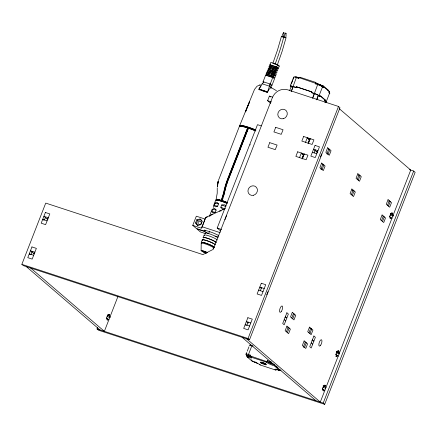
<?xml version="1.0" encoding="UTF-8"?>
<svg xmlns="http://www.w3.org/2000/svg" width="437" height="437" viewBox="0 0 437 437"><rect width="100%" height="100%" fill="white"/><g stroke="black" fill="none" stroke-linecap="round" stroke-linejoin="round"><path stroke-width="0.66" d="M201.102 250.674L201.211 243.349M217.249 187.73L217.222 193.236L216.211 198.671M211.808 211.623L212.732 212.934L215.244 212.311L216.14 210.017L214.523 208.34L213.032 208.864L211.808 211.623L215.244 212.311M214.201 205.499L215.119 206.81L217.631 206.188L218.527 203.888L216.91 202.216L215.425 202.741L214.201 205.499L217.631 206.188M279.319 369.893L279.964 370.292L279.445 370.259A5.67 0.787 21.3 0 0 275.578 370.03L260.157 364.971A5.67 0.787 21.3 0 0 252.318 361.361L247.156 356.931L246.446 355.718L246.741 354.948L245.9 354.21A4.151 0.579 21.3 0 1 248.003 354.336L250.598 355.183L250.297 355.947L267.701 361.929A4.845 0.672 21.3 0 0 273.573 364.638L274.376 364.884L273.638 364.25A3.321 0.464 21.3 0 0 269.716 362.442L267.515 361.721L267.57 360.743M267.515 361.721L267.646 360.771L270.257 361.634A4.151 0.579 21.3 0 1 271.77 362.207M285.017 37.342L286.022 37.817L281.439 36.418L284.706 37.26M284.077 32.901C283.76 39.975 280.215 36.233 283.635 32.715C284.624 32.983 283.449 32.879 283.302 32.715M283.029 36.872L282.231 36.642M284.432 37.385C285.683 26.575 287.284 39.259 284.689 37.385M285.481 33.414L286.279 33.605M218.156 181.923L217.839 183.698A25.532 23.505 -49.3 0 0 217.659 186.413L217.451 186.528A28.492 26.236 -49.3 0 1 218.074 182.082L218.287 181.191M259.376 89.749L259.474 89.323L267.335 91.896L267.231 92.322L261.79 90.541M218.167 181.464L217.599 184.119A28.58 26.313 -49.3 0 0 217.309 186.796M218.096 182.529L218.26 181.863M281.439 36.418L277.495 50.036L272.999 62.884M286.022 37.817L282.056 51.517L277.315 65.02M271.257 87.761L269.476 86.187L262.058 83.757L258.983 89.099L260.004 89.973M218.385 180.579L239.263 126.692A13.694 1.906 21.3 0 1 244.966 127.036L248.467 128.183L228.469 179.487A29.792 10.859 -71.9 0 0 228.147 180.328M225.416 208.4L205.619 217.533L201.561 228.261L192.744 225.372L196.328 216.184L205.144 219.074L201.801 227.65M205.303 218.56L205.619 217.533M269.476 86.187L267.575 91.912L258.983 89.099M222.258 200.222L221.821 201.381L219.576 200.681A8.505 1.185 21.3 0 0 216.031 200.463M212.174 209.214L209.536 215.987M273.797 76.601L273.267 76.142L273.693 74.989L266.652 72.679L266.182 73.826L266.712 74.279L273.797 76.601L273.371 77.753L266.892 75.628M274.649 74.29L274.125 73.831L274.551 72.679L267.591 70.395L267.122 71.537L267.652 71.99L274.649 74.29L274.223 75.443L271.022 74.394M275.507 71.979L274.977 71.526L275.403 70.368L268.526 68.112L268.056 69.254L268.586 69.707L275.507 71.979L275.075 73.132L268.116 70.849L268.586 69.707M276.359 69.669L275.834 69.215L276.26 68.057L269.46 65.829L268.995 66.97L269.52 67.424L276.359 69.669L275.933 70.821L272.18 69.592M277.151 67.954L278.38 68.358L279.276 66.063L277.582 64.605L270.825 62.393L269.929 64.687L276.687 66.905L277.216 67.358L276.785 68.511L276.26 68.057M274.004 78.299L274.436 77.147L274.96 77.6L275.392 76.448L274.862 75.994L275.288 74.836L275.818 75.29L276.244 74.137L275.714 73.684L276.146 72.526L276.67 72.979L277.102 71.826L276.572 71.373L276.998 70.215L277.528 70.668L277.954 69.516L277.424 69.062L277.856 67.904L278.38 68.358M273.294 63.496L273.584 63.551M275.774 64.305L276.386 64.496M21.85 264.352L45.732 203.09L202.899 254.602L213.229 249.352L272.338 97.735A12.449 11.46 -49.3 0 1 287.836 89.858L338.511 106.464L339.981 107.731L249.522 339.751L23.325 265.62L21.85 264.352L248.047 338.484L249.522 339.751M30.967 254.509L32.196 251.357M44.405 220.051L45.388 217.528M409.48 169.671L413.675 171.047L415.15 172.309L324.691 404.329L98.489 330.197L97.019 328.93L97.511 327.668M106.382 318.458L107.797 314.869L108.485 315.459L108.933 314.312L109.621 314.902L109.174 316.049L110.572 317.251M106.721 318.699L107.983 319.114L107.535 320.261L106.847 319.671L107.294 318.524L106.606 317.934M117.859 296.718L104.361 331.339L30.666 268.023M200.113 218.981L202.156 221.461L200.9 224.678L197.606 225.41L195.558 222.93L196.814 219.713L200.113 218.981L202.123 221.144M197.983 225.59L196.344 223.602L197.6 220.39L200.9 219.653M192.744 225.372L196.432 228.54L204.336 231.129L204.811 229.906M263.937 82.429L263.09 81.703L265.718 74.967L272.841 77.3L274.534 78.758L271.907 85.494L269.962 84.86M208.52 233.582A8.549 1.191 21.3 0 1 205.013 231.692L205.303 230.326M262.55 83.98L263.385 81.839M201.238 242.48L202.222 239.957M203.118 237.657L204.106 235.133M247.61 127.839L227.606 179.143A30.219 11.018 -71.9 0 0 224.318 189.603A28.558 10.412 -71.9 0 1 221.259 200.266L221.084 201.135M247.735 127.943L227.732 179.246A29.792 10.859 -71.9 0 0 224.487 189.554A28.935 10.548 -71.9 0 1 221.706 199.458L221.384 200.37L219.658 199.78A8.92 1.24 21.3 0 0 216.353 200.053M248.101 128.063L228.098 179.367A29.792 10.859 -71.9 0 0 224.853 189.674A28.935 10.548 -71.9 0 1 222.078 199.578L221.45 201.26M255.645 130.849A13.694 1.906 21.3 0 0 251.237 129.09L248.347 128.079L228.343 179.383A30.219 11.018 -71.9 0 0 225.05 189.844A28.558 10.412 -71.9 0 1 221.996 200.507L223.766 201.189A8.505 1.185 21.3 0 1 227.322 202.642M208.64 233.598L209.58 231.184M224.181 209.492L223.017 209.399L221.122 207.843L220.832 207.236L221.728 204.937L224.809 204.8L226.142 206.002M276.687 66.905L277.582 64.605M271.907 85.494L270.213 84.041L272.841 77.3M220.756 231.097L217.194 228.032L257.497 124.66L261.271 125.9M270.705 103.34L267.608 100.679L269.4 96.085L272.595 97.134M224.935 219.685L226.503 215.665M290.255 85.969L293.691 77.147M290.938 85.018L290.447 86.28L291.43 87.121M291.43 83.762L292.653 80.61M293.145 79.348L293.751 77.333A4.151 0.574 21.3 0 1 295.854 77.464L298.531 78.332L299.072 77.775L298.75 77.54L298.449 78.305L299.072 77.775L296.87 77.054A3.321 0.459 21.3 0 0 294.762 76.683M289.72 90.317L291.179 86.521A3.321 0.459 21.3 0 1 293.134 86.641L296.073 87.602L296.373 86.837L311.794 91.89L311.494 92.66L314.432 93.622A3.321 0.459 21.3 0 1 318.354 95.424L320.07 96.511L320.37 95.741L325.532 100.166L325.237 100.931L326.221 101.772L329.656 92.95L328.941 92.338L329.236 91.573L328.526 90.361L323.358 85.942A5.67 0.787 21.3 0 1 315.519 82.331L300.093 77.278L298.75 77.54L316.153 83.522A4.845 0.672 21.3 0 0 316.421 83.735M296.324 77.611L291.168 91.688M291.217 91.704L293.183 86.657M296.073 87.602L296.128 86.63L311.794 91.89M311.494 92.66L311.548 91.683M323.358 85.942L323.233 87.455L322.331 86.701A4.151 0.574 21.3 0 0 318.114 84.756L317.65 84.598L312.712 98.035M312.663 98.019L314.383 93.605M317.65 84.598L315.421 83.871L315.962 83.314L318.169 84.035A3.321 0.459 21.3 0 1 322.091 85.838L321.79 86.608L322.522 86.848L319.086 95.665L318.354 95.424L316.634 99.844L318.371 95.441L320.07 96.511M299.542 157.604L301.333 153.01L303.671 155.015L302.104 159.035M305.512 142.287L307.304 137.693L309.642 139.698L308.074 143.718M302.136 158.112L303.256 155.244M308.331 142.227L309.003 140.501M325.445 102.083A4.151 0.574 21.3 0 0 326.221 101.772L324.5 100.69L324.8 99.926L320.152 95.943M302.48 158.565L304.272 153.971M308.451 143.249L310.243 138.655M324.981 102.782L325.472 101.521A3.321 0.459 21.3 0 1 325.319 101.843M246.883 325.275L248.112 322.118M260.321 290.818L261.55 287.661M314.056 152.983L315.285 149.831M248.047 338.484L338.511 106.464M266.734 294.767L267.925 291.703M320.468 156.932L321.665 153.868M246.026 354.336L246.763 352.446M247.255 351.19L248.975 346.781M250.199 345.76L250.691 344.498M248.473 354.489L251.909 345.667L253.083 346.055M321.091 168.709L322.883 164.115M327.062 153.398L328.853 148.804M263.904 363.366L264.085 362.901M267.646 360.771L266.494 362.218L251.067 357.166A5.67 0.787 21.3 0 1 247.156 356.931M286.372 331.776L288.163 327.182M291.747 317.994L293.538 313.4M287.355 332.623L289.147 328.029L287.879 327.613M292.73 318.841L294.522 314.247L293.254 313.826M351.31 194.667L353.096 190.073M357.28 179.356L359.072 174.762M352.288 195.514L354.079 190.92L352.178 190.297M358.258 180.197L360.05 175.603L358.782 175.188M303.568 346.552L305.359 341.958M308.943 332.77L310.734 328.176M309.926 333.611L311.718 329.017L309.811 328.395M381.523 220.63L383.315 216.036M387.493 205.314L389.285 200.72M382.506 221.472L384.298 216.878L383.025 216.462M388.477 206.16L390.268 201.561L388.996 201.146M322.298 389.225L323.713 385.631L324.401 386.226L324.849 385.073L325.538 385.663L325.09 386.816L326.024 387.619M335.731 354.762L337.151 351.173L337.839 351.763L338.287 350.616L338.975 351.206L338.528 352.359L339.385 353.096L336.239 352.064M389.471 216.932L390.886 213.343L391.574 213.933L392.022 212.786L392.71 213.376L392.262 214.523L393.666 215.725M322.637 389.465L323.893 389.875L323.446 391.028L322.763 390.438L323.211 389.285L322.522 388.695M335.621 356.155L336.883 356.57L337.331 355.418L336.069 355.008M389.809 217.173L391.071 217.588L390.623 218.735L389.935 218.145L390.383 216.998L389.695 216.402M324.691 404.329L323.216 403.067L413.675 171.047M249.68 101.761L245.638 111.659L245.851 111.91M239.558 125.922L254.509 89.399L257.043 86.209L260.004 84.964M266.712 74.279L266.242 75.421L265.718 74.967M267.652 71.99L267.182 73.137L266.652 72.679M269.52 67.424L269.055 68.565L270.929 69.183M276.168 68.309L269.99 66.282L270.459 65.14L269.929 64.687M249.609 101.422L245.479 111.468M217.391 186.719L217.391 186.643A28.492 26.236 -49.3 0 1 218.014 182.191L218.15 181.448M249.991 144.975L250.226 144.614M210.317 215.452L212.136 214.469M315.962 83.314L315.503 83.893L315.798 83.128L315.519 82.331M261.135 85.734L258.802 89.454L267.395 92.267L269.017 89.377L270.596 87.897A12.476 4.55 -71.9 0 1 271.721 87.952L271.213 87.739M266.494 362.218A5.67 0.787 21.3 0 0 274.332 365.835L275.075 365.103M219.336 211.066L221.198 210.852M277.703 369.5L279.445 370.259L280.778 370.002M275.578 370.03L276.927 369.768L276.233 369.26A4.845 0.672 21.3 0 1 276.042 369.074M259.66 84.996L260.441 84.931M272.912 63.387L273.311 63.463M265.008 363.469L264.478 363.366M320.512 85.362L320.611 85.171M215.097 203.2L218.527 203.888M212.704 209.328L216.14 210.017M296.505 77.13L295.773 77.087M264.134 363.152L263.44 362.907M256.677 362.797L254.935 362.038M278.161 369.462L278.735 369.647M322.025 86.226L323.527 86.69L329.236 91.573M278.047 65.659L279.276 66.063M270.459 65.14L277.216 67.358M274.78 66.899L276.626 67.5M268.995 66.97L275.834 69.215M268.056 69.254L274.977 71.526M272.371 71.291L274.256 71.908M267.122 71.537L274.125 73.831M274.545 74.874L275.818 75.29M267.821 73.345L269.744 73.973M266.182 73.826L273.267 76.142M271.213 76.093L273.147 76.726M295.827 87.395L292.888 86.433A4.151 0.574 21.3 0 0 290.447 86.28L291.195 86.531M311.248 92.447L314.187 93.409A4.151 0.574 21.3 0 1 319.086 95.665M324.8 99.926L325.532 100.166M324.5 100.69L325.237 100.931M263.09 81.703L270.213 84.041M267.608 100.679L271.443 101.936M307.681 138.6L310.248 139.441M308.538 139.337L309.642 139.698M328.569 149.23L329.837 149.645L328.045 154.239L326.778 153.824M317.956 150.683L313.548 149.241L315.885 151.246L317.77 151.863M317.83 152.245L316.568 151.836L317.257 152.426M312.357 152.3L316.759 153.748M301.705 153.911L304.278 154.758M322.599 164.547L323.866 164.962L322.074 169.556L320.807 169.141M391.454 212.961L392.71 213.376M390.317 213.518L391.574 213.933M390.378 213.906L392.262 214.523M390.192 215.086L393.338 216.118M217.194 228.032L221.597 229.48M202.036 226.721L220.182 232.67M204.827 231.555L196.923 228.961L200.365 231.916L205.395 233.566M48.299 217.752L43.897 216.31L46.229 218.314L48.119 218.932M264.216 288.518L259.813 287.071L261.282 288.338M47.109 220.816L42.7 219.369L43.634 220.172M258.617 290.135L263.025 291.577M284.979 317.273L286.869 317.89L285.394 316.628M312.002 340.489L313.892 341.106L312.417 339.839M337.714 350.796L338.975 351.206M34.867 252.209L30.459 250.767L32.791 252.772L34.681 253.389M250.783 322.976L246.375 321.528L248.243 323.134M336.577 351.353L337.839 351.763M336.637 351.736L338.528 352.359M305.075 342.384L306.342 342.799L304.551 347.393L303.283 346.978M336.452 352.916L339.598 353.948M33.671 255.274L29.268 253.826L30.197 254.629M249.587 326.035L245.184 324.593L246.113 325.396M250.598 355.183L250.62 356.188L248.418 355.461A3.321 0.464 21.3 0 0 246.463 355.347L247.2 355.98M276.605 369.533L278.806 370.254A3.321 0.464 21.3 0 0 280.762 370.368M108.365 314.487L109.621 314.902M324.281 385.254L325.538 385.663M107.229 315.044L108.485 315.459M323.145 385.811L324.401 386.226M107.284 315.432L109.174 316.049M323.2 386.193L325.09 386.816M107.103 316.612L109.621 317.437M323.019 387.373L325.538 388.198M97.019 328.93L323.216 403.067M246.446 355.718L248.063 356.275A4.845 0.672 21.3 0 0 251.264 356.789M221.996 200.507L223.744 201.118A8.92 1.24 21.3 0 1 227.475 202.642M221.821 201.381L223.471 201.954A8.505 1.185 21.3 0 1 227.022 203.407M264.112 363.251L263.314 362.956M255.667 362.082L255.967 362.186M296.799 77.234L297.641 77.6M221.728 204.937L225.678 206.57M220.832 207.236L224.782 208.87M274.179 63.769L274.72 64.02M320.157 84.936L318.54 84.549M319.119 84.876L319.409 85.002M272 88.066L276.452 90.688M262.932 362.792L262.331 362.475M250.62 356.188L250.297 355.947L251.067 357.166M322.091 85.838L323.26 87.476L322.828 86.471M339.107 108.54L410.736 170.08L320.277 402.1L246.583 338.79M275.403 70.368L275.933 70.821M269.46 65.829L269.99 66.282M274.551 72.679L275.075 73.132M273.693 74.989L274.223 75.443M269.4 96.085L270.432 96.97M391.071 217.588L392.005 218.391M196.814 219.713L197.6 220.39M195.558 222.93L196.344 223.602M335.955 354.238L336.643 354.828L336.195 355.975L336.883 356.57M337.331 355.418L338.265 356.221M284.203 319.687L285.672 320.955M311.22 342.903L312.695 344.17M323.893 389.875L324.828 390.678M276.026 365.916L277.927 367.55M242.18 337.348L315.869 400.658M274.332 365.835L279.489 370.265M251.199 359.798L252.149 360.618L252.318 361.361M46.917 218.904L47.606 219.494M33.48 253.362L34.168 253.952M107.983 319.114L108.911 319.917M26.264 266.581L99.953 329.891M329.656 92.955L329.782 93.076A4.151 0.574 21.3 0 1 329.192 93.316M204.336 231.129L204.226 231.015A8.549 1.191 21.3 0 1 209.197 231.512A8.549 1.191 21.3 0 1 218.762 235.647M259.878 364.179L260.157 364.971M213.458 207.482L213.316 206.28L215.643 200.321A8.92 1.24 21.3 0 1 227.174 203.407M299.219 77.955A5.67 0.787 21.3 0 1 298.564 77.791M297.826 77.584A5.67 0.787 21.3 0 1 297.029 77.327M300.093 77.278A5.67 0.787 21.3 0 1 300.454 77.54M327.684 90.071A5.67 0.787 21.3 0 1 328.526 90.361M329.219 91.945A3.321 0.459 21.3 0 1 328.848 92.234M218.325 236.974A8.549 1.191 21.3 0 1 214.999 236.1M204.429 235.527A7.014 0.978 21.3 0 1 209.389 236.056A7.014 0.978 21.3 0 1 217.167 239.984M205.243 233.544A6.97 0.972 21.3 0 1 209.35 233.795A6.97 0.972 21.3 0 1 217.582 237.591M203.445 238.05A7.014 0.978 21.3 0 1 208.405 238.58A7.014 0.978 21.3 0 1 216.184 242.513M203.391 237.761A6.724 0.934 21.3 0 1 209.268 238.941A6.724 0.934 21.3 0 1 215.911 242.409M202.55 240.35A7.014 0.978 21.3 0 1 207.509 240.88A7.014 0.978 21.3 0 1 215.288 244.807M202.495 240.055A6.724 0.934 21.3 0 1 207.559 240.94A6.724 0.934 21.3 0 1 214.704 244.332M201.823 242.961A6.724 0.934 21.3 0 1 208.209 244.075A6.724 0.934 21.3 0 1 213.382 247.495M201.523 243.726A6.724 0.934 21.3 0 1 207.908 244.84A6.724 0.934 21.3 0 1 213.087 248.26M201.566 242.874A7.014 0.978 21.3 0 1 208.231 244.037A7.014 0.978 21.3 0 1 213.627 247.61M206.193 253.16A4.151 0.579 21.3 0 1 201.167 250.538A4.151 0.579 21.3 0 1 207.531 252.624M206.455 253.034A2.895 0.404 21.3 0 1 202.713 251.488A2.895 0.404 21.3 0 1 203.473 251.177A2.895 0.404 21.3 0 1 207.214 252.728M225.224 189.795A28.935 10.548 -71.9 0 1 225.033 190.669M224.831 191.57A28.935 10.548 -71.9 0 1 224.613 192.471M224.383 193.378A28.935 10.548 -71.9 0 1 223.618 196.098M223.05 197.906A28.935 10.548 -71.9 0 1 222.444 199.698M225.432 188.942A29.792 10.859 -71.9 0 1 225.661 188.074M225.896 187.205A29.792 10.859 -71.9 0 1 226.142 186.337M226.666 184.605A29.792 10.859 -71.9 0 1 227.83 181.175M216.725 200.173A8.505 1.185 21.3 0 1 219.871 199.911M217.489 186.069A30.219 27.821 -49.3 0 1 217.741 184.294M209.394 216.097A3.152 1.147 -71.9 0 1 210.011 216.107M206.313 217.55A1.491 0.546 -71.9 0 1 207.236 217.042M240.197 126.692A13.694 1.906 21.3 0 1 243.125 125.736A13.694 1.906 21.3 0 1 255.94 130.084M239.875 126.402A13.274 1.846 21.3 0 1 242.06 126.451M242.737 126.577A13.274 1.846 21.3 0 1 255.738 130.958M239.951 126.069A13.274 1.846 21.3 0 1 254.787 129.663M283.733 37.118A93.665 34.146 -71.9 0 1 279.035 53.041M278.85 53.604A93.665 34.146 -71.9 0 1 277.697 56.985M277.5 57.547A93.665 34.146 -71.9 0 1 276.905 59.224M276.703 59.787A93.665 34.146 -71.9 0 1 275.053 64.228M249.336 345.394A4.151 0.579 21.3 0 1 251.909 345.667M257.508 363.273A3.321 0.464 21.3 0 1 253.739 361.585M265.969 364.158A2.698 0.377 21.3 0 1 262.38 363.071A2.698 0.377 21.3 0 1 261.621 362.153M265.603 363.715A2.698 0.377 21.3 0 1 265.893 363.917M266.1 364.338A3.114 0.432 21.3 0 1 265.68 364.272M260.747 362.235A3.114 0.432 21.3 0 1 260.605 362.06M250.21 345.443A3.321 0.464 21.3 0 1 250.368 345.443M251.106 345.574A3.321 0.464 21.3 0 1 251.783 345.76M31.95 246.938L27.771 257.655L32.18 259.103L36.358 248.38L31.95 246.938M45.388 212.48L41.209 223.198L45.612 224.645L49.796 213.922L45.388 212.48M270.066 84.03L269.23 86.171L270.776 87.504L271.612 85.357L270.066 84.03M269.738 142.653L267.947 147.247L275.288 149.651L277.08 145.057L269.738 142.653M275.709 127.336L273.917 131.93L281.259 134.339L283.05 129.745L275.709 127.336M297.663 151.803L295.871 156.397L306.151 159.767L307.943 155.173L297.663 151.803M303.633 136.491L301.841 141.085L312.122 144.456L313.913 139.862L303.633 136.491M247.866 317.699L243.688 328.422L248.096 329.864L252.275 319.147L247.866 317.699M261.304 283.242L257.125 293.964L261.528 295.407L265.712 284.689L261.304 283.242M315.044 145.412L310.86 156.129L315.268 157.577L319.447 146.854L315.044 145.412M321.654 163.061L319.862 167.655L323.304 170.61L325.095 166.016L321.654 163.061M327.624 147.75L325.838 152.344L329.274 155.293L331.066 150.699L327.624 147.75M286.885 312.799L282.706 323.517L284.181 324.784L288.36 314.061L286.885 312.799M286.934 326.128L285.142 330.722L288.584 333.677L290.376 329.083L286.934 326.128M292.309 312.346L290.518 316.94L293.959 319.895L295.751 315.301L292.309 312.346M351.872 189.019L350.081 193.613L353.517 196.568L355.308 191.974L351.872 189.019M357.843 173.708L356.051 178.301L359.487 181.257L361.279 176.663L357.843 173.708M304.13 340.904L302.338 345.498L305.78 348.453L307.572 343.853L304.13 340.904M309.505 327.116L307.714 331.71L311.155 334.666L312.947 330.072L309.505 327.116M313.908 336.009L309.729 346.732L311.204 347.999L315.383 337.277L313.908 336.009M382.085 214.977L380.294 219.571L383.73 222.526L385.521 217.932L382.085 214.977M388.056 199.665L386.264 204.259L389.706 207.214L391.492 202.621L388.056 199.665M247.282 355.385L249.582 356.286L247.282 355.385M270.05 362.847L272.349 363.748L270.05 362.847M320.654 345.181A3.321 1.213 -71.9 0 0 321.594 339.855A3.321 1.213 -71.9 0 0 318.95 343.717A3.321 1.213 -71.9 0 0 320.654 345.181M281.346 311.412A3.321 1.213 -71.9 0 0 282.291 306.086A3.321 1.213 -71.9 0 0 279.647 309.948A3.321 1.213 -71.9 0 0 281.346 311.412M200.042 224.471A1.743 1.606 -49.3 0 0 200.845 221.608A1.743 1.606 -49.3 0 0 198.043 222.537A1.743 1.606 -49.3 0 0 200.042 224.471M283.203 118.738A4.982 4.583 -49.3 0 0 286.306 110.78A4.982 4.583 -49.3 0 0 278.145 112.593A4.982 4.583 -49.3 0 0 283.203 118.738M253.345 195.312A4.982 4.583 -49.3 0 0 256.448 187.353A4.982 4.583 -49.3 0 0 248.287 189.166A4.982 4.583 -49.3 0 0 253.345 195.312M261.397 363.213A3.114 0.432 21.3 0 0 266.171 364.775A3.114 0.432 21.3 0 0 262.402 362.808A3.114 0.432 21.3 0 0 261.397 363.213"/></g></svg>
